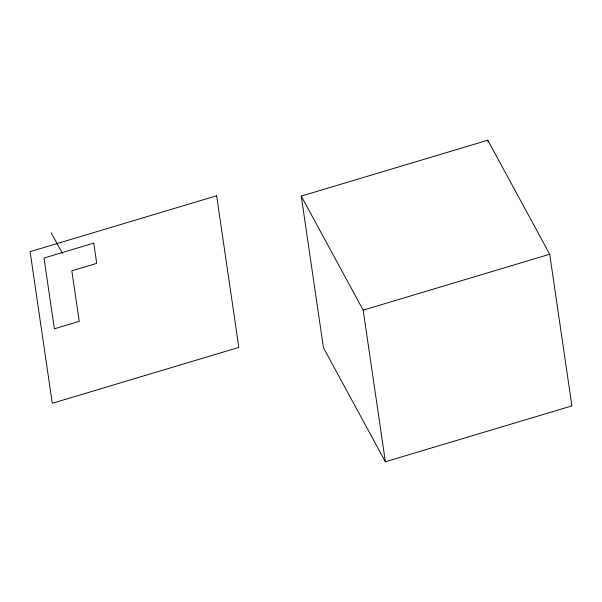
<?xml version="1.0" encoding="UTF-8"?>
<svg xmlns="http://www.w3.org/2000/svg" width="602" height="602" viewBox="0 0 602 602"><rect width="100%" height="100%" fill="white"/><g stroke="black" fill="none" stroke-linecap="round" stroke-linejoin="round"><path stroke-width="0.9" d="M301.263 196.109L487.801 140.221L549.716 254.255L571.9 405.891L385.363 461.779L323.447 347.745L301.263 196.109L363.179 310.143L385.363 461.779M363.179 310.143L549.716 254.255M51.208 232.793L62.42 253.45M487.801 140.221L488.071 142.08M216.637 195.77L30.1 251.659L52.284 403.295L238.821 347.407L216.637 195.77M93.754 243.133L44.014 258.04L54.368 328.805L79.238 321.348L71.841 270.802L96.719 263.352L93.754 243.133"/></g></svg>
